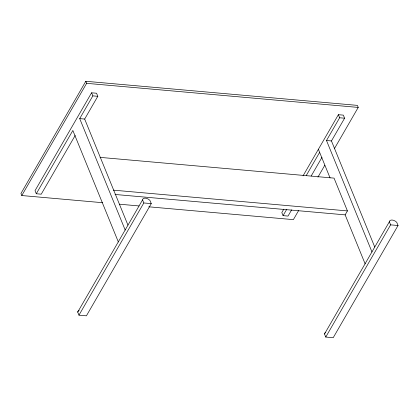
<?xml version="1.0" encoding="UTF-8"?>
<svg xmlns="http://www.w3.org/2000/svg" width="419" height="419" viewBox="0 0 419 419"><rect width="100%" height="100%" fill="white"/><g stroke="black" fill="none" stroke-linecap="round" stroke-linejoin="round"><path stroke-width="0.63" d="M334.32 148.797L358.229 107.426L357.391 105.379L85.801 81.281L20.95 193.489L21.788 195.537L102.545 202.702M21.788 195.537L86.639 83.334L85.801 81.281M127.942 225.092L84.669 119.054L97.81 96.312L96.553 93.243L91.593 92.803L35.028 190.671L36.285 193.746L41.245 194.186L75.2 135.437M36.285 193.746L72.848 130.477L118.352 241.973M125.208 230.104L79.71 118.614L92.85 95.872L91.593 92.803M77.714 312.087L142.565 199.884A4.64 2.786 30 0 1 145.451 198.166A4.64 2.786 30 0 1 150.007 200.544L151.264 203.618L86.414 315.821L78.971 315.161L77.714 312.087A4.64 2.786 30 0 1 79.165 310.484M78.971 315.161L143.822 202.958L142.565 199.884M283.773 209.175L281.814 212.564L283.071 215.638L288.031 216.078L291.624 209.867M303.037 175.849L338.384 114.696L343.344 115.136L344.596 118.21L331.455 140.946L374.733 246.985M283.071 215.638L286.664 209.427M306.252 175.53L319.639 152.369M371.993 252.002L326.495 140.506L339.636 117.77L338.384 114.696M311.212 175.97L321.986 157.329M298.616 210.563L293.379 219.635L148.787 206.808M317.942 177.132L324.819 165.227M100.047 157.371L334.048 178.127L347.43 210.914L345.146 214.868L115.052 194.458M324.505 333.985L389.356 221.777A4.64 2.786 30 0 1 392.236 220.059A4.64 2.786 30 0 1 396.793 222.437L398.05 225.511L333.199 337.719L325.757 337.054L324.505 333.985A4.64 2.786 30 0 1 325.38 332.623M325.757 337.054L390.608 224.851L389.356 221.777M86.639 83.334L358.229 107.426M92.85 95.872L97.81 96.312M339.636 117.77L344.596 118.21M79.71 118.614L84.669 119.054M326.495 140.506L331.455 140.946M113.423 190.158L347.43 210.914M143.822 202.958L151.264 203.618M390.608 224.851L398.05 225.511M119.483 204.205L139.019 205.939M318.382 149.295L330.062 177.913M345.109 214.785L365.138 263.865"/></g></svg>
